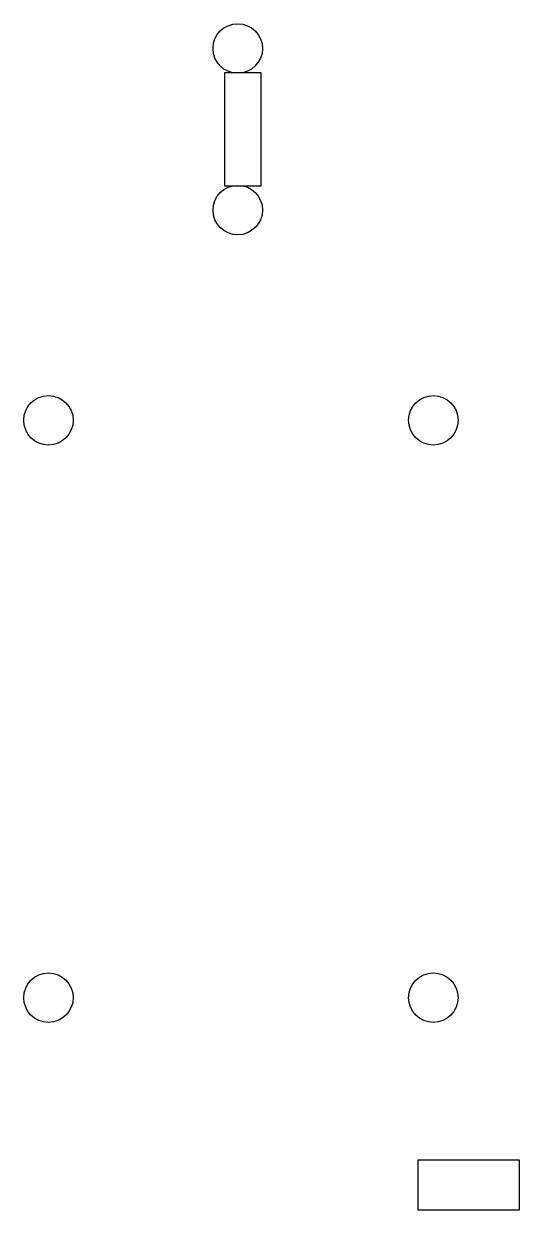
# Model space of a CAD drawing. Extents: x 125 to 174, y -151 to -34.
import ezdxf

# ---------------------------------------------------------------- set-up
doc = ezdxf.new("R2010")
doc.units = 0
doc.layers.add('BLACK', color=7, linetype='CONTINUOUS')

msp = doc.modelspace()

# ---------------------------------------------------------------- linework, layer by layer
at = {"layer": 'BLACK', "linetype": 'CONTINUOUS'}
for p, q in [((144.443, -38.6318), (144.443, -49.8318)), ((148.043, -38.6318), (144.443, -38.6318)), ((148.043, -49.8318), (148.043, -38.6318)), ((144.443, -49.8318), (148.043, -49.8318)), ((163.609, -151.218), (163.609, -146.218)), ((163.609, -146.218), (173.609, -146.218)), ((173.609, -146.218), (173.609, -151.218)), ((173.609, -151.218), (163.609, -151.218))]:
    msp.add_line(p, q, dxfattribs=at)
at = {"layer": 'BLACK'}
for centre in [(145.743, -36.2218), (145.743, -52.2218), (127, -73.025), (165.1, -73.025), (127, -130.175), (165.1, -130.175)]:
    msp.add_circle(centre, 2.45, dxfattribs=at)

doc.saveas('drawing.dxf')
